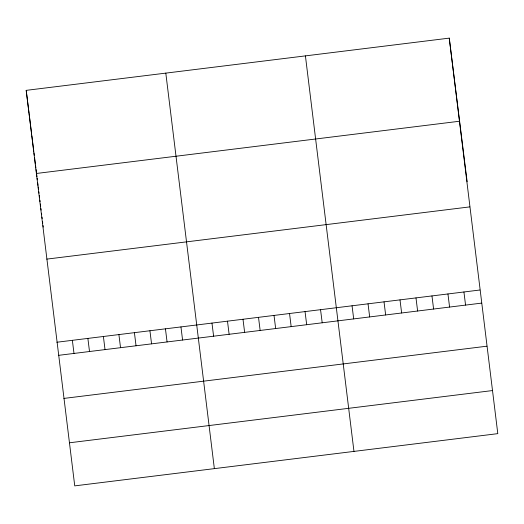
<?xml version="1.0" encoding="UTF-8"?>
<svg xmlns="http://www.w3.org/2000/svg" width="524" height="524" viewBox="0 0 524 524"><rect width="100%" height="100%" fill="white"/><g stroke="black" fill="none" stroke-linecap="round" stroke-linejoin="round"><path stroke-width="0.79" d="M449.258 38.128L497.8 433.643L74.742 485.872L26.2 90.357L449.258 38.128L467.146 181.763M36.313 173.483L459.371 121.254M46.741 259.118L469.792 206.888M56.854 342.238L479.912 290.008M58.485 355.351L481.543 303.121M63.849 398.423L486.907 346.194M69.378 442.8L492.436 390.57M463.93 291.986L465.561 305.092M447.948 293.957L449.579 307.064M431.966 295.929L433.597 309.036M415.984 297.901L417.615 311.014M400.002 299.879L401.633 312.985M384.02 301.85L385.651 314.957M368.038 303.822L369.669 316.928M352.056 305.793L353.687 318.906M353.962 451.4L305.42 55.891M320.557 309.684L322.195 322.791M305.047 311.597L306.678 324.71M289.536 313.516L291.167 326.622M274.019 315.428L275.657 328.535M258.509 317.341L260.146 330.454M242.998 319.26L244.629 332.367M227.488 321.173L229.119 334.286M211.971 323.092L213.609 336.198M214.355 468.633L165.807 73.124M180.95 326.917L182.581 340.03M165.44 328.836L167.071 341.943M149.923 330.749L151.56 343.855M134.413 332.661L136.043 345.774M118.902 334.581L120.533 347.687M103.392 336.493L105.023 349.606M87.875 338.412L89.512 351.519M72.364 340.325L73.995 353.431M26.2 90.357L29.075 113.466M29.174 114.239L31.663 134.236M31.859 135.775L33.791 151.298M33.988 152.884L34.283 155.261M34.577 157.632L35.37 163.973M35.566 165.558L35.861 167.935M36.058 169.521L36.457 172.691M36.654 174.276L36.949 176.654M37.145 178.239L37.342 179.824M37.741 182.994L38.036 185.372M38.232 186.957L38.527 189.334M38.822 191.686L39.012 193.225M39.3 195.531L39.588 197.843M39.876 200.148L40.066 201.688M40.355 203.993L40.643 206.299M40.931 208.611L41.121 210.144M41.501 213.222L41.697 214.761M41.985 217.067L42.175 218.606M42.555 221.685L42.752 223.224M43.034 225.53L43.23 227.069"/></g></svg>
